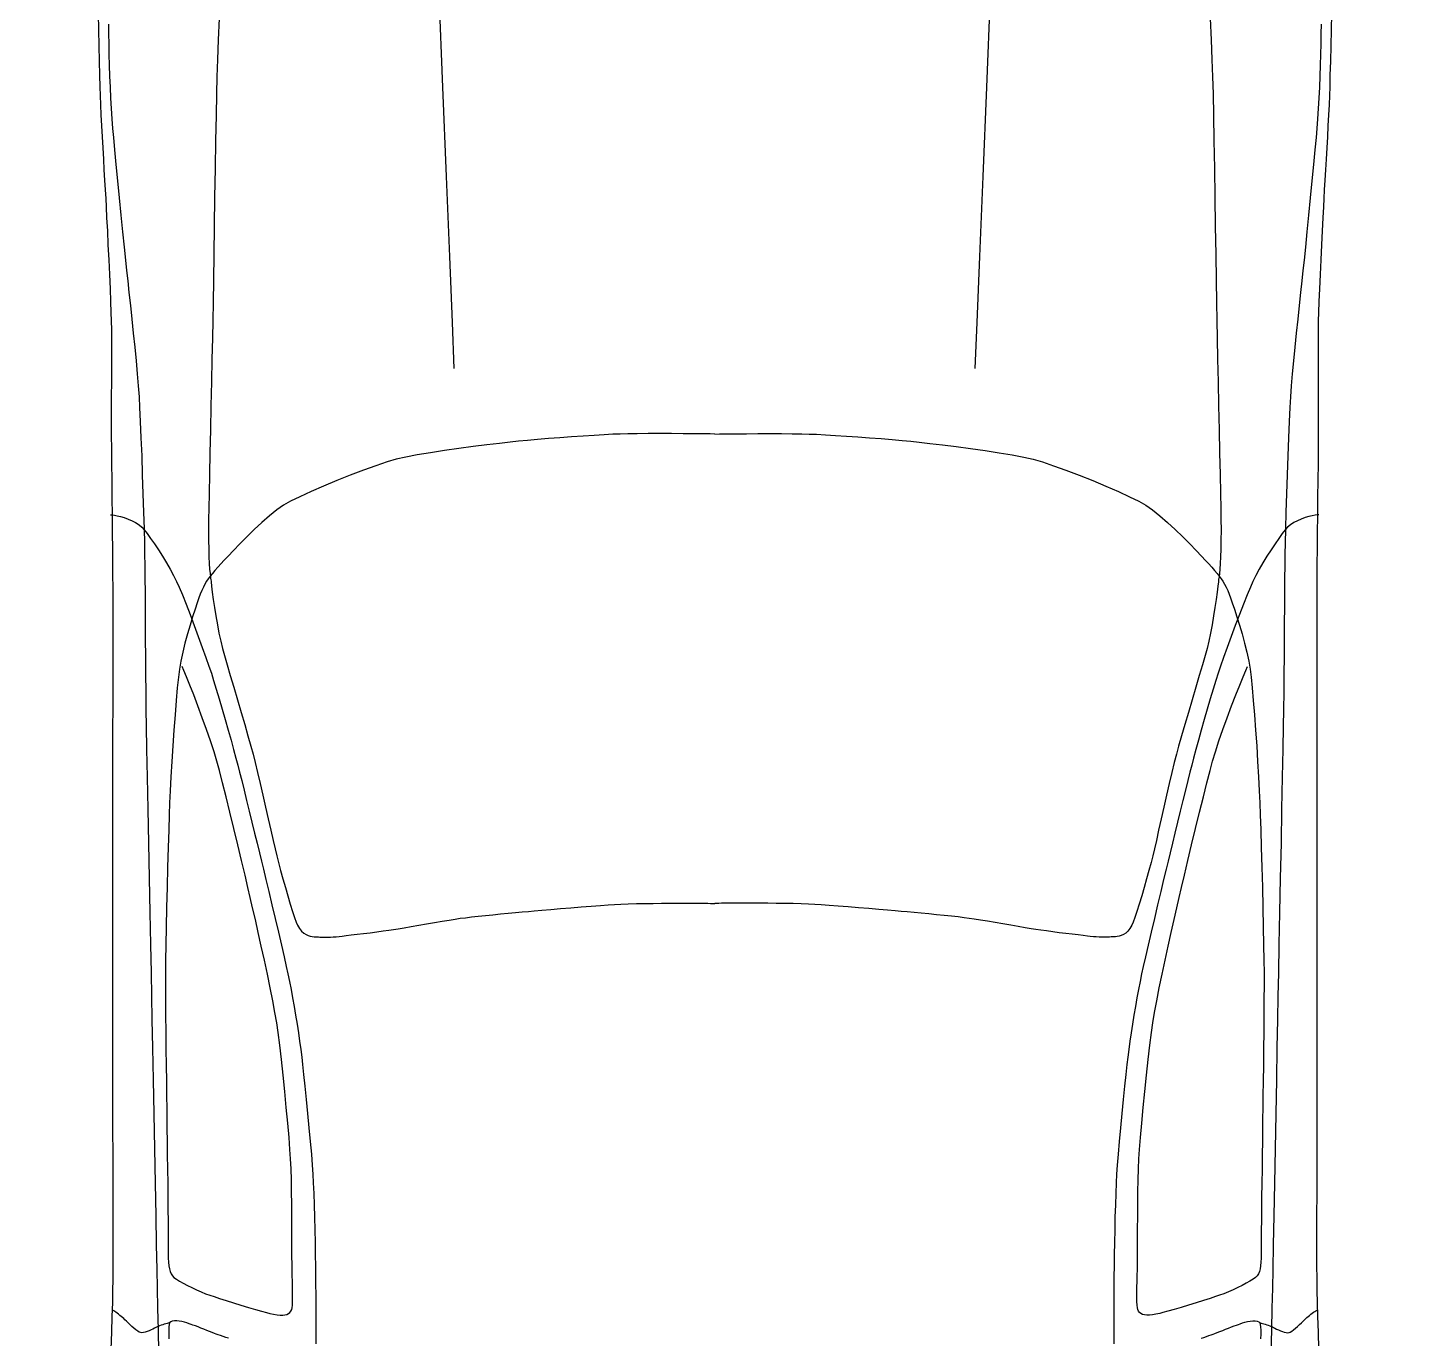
# Model space of a CAD drawing. Header units: millimetres. Extents: x 589 to 1175, y -455 to -172.
# Drawn here: x 673.048 to 675.04, y -264.704 to -262.835 of the extents above; entities that cross this region are included whole.
import ezdxf

# ---------------------------------------------------------------- set-up
doc = ezdxf.new("R2010")
doc.units = ezdxf.units.MM
doc.layers.add('stafaz', color=252, linetype='Continuous')

# ---------------------------------------------------------------- blocks, each defined once
blk = doc.blocks.new('SYM_ZUBEHOER_PKW_AUTO03')
at = {"linetype": 'Continuous'}
for points in [[(-18.94, 334.38, 2), (-18.9, 332.08, 2), (-18.85, 329.79, 2), (-18.8, 327.61, 2), (-18.75, 325.63, 2), (-18.7, 323.96, 2), (-18.65, 322.71, 2), (-18.65, 322.71, 2), (-18.6, 321.38, 2), (-18.53, 319.94, 2), (-18.45, 318.41, 2), (-18.37, 316.84, 2), (-18.28, 315.24, 2), (-18.19, 313.65, 2), (-18.1, 312.11, 2), (-18.01, 310.63, 2), (-17.93, 309.26, 2), (-17.86, 308.02, 2), (-17.86, 308.02, 2), (-17.8, 306.83, 2), (-17.72, 305.27, 2), (-17.62, 303.43, 2), (-17.53, 301.41, 2), (-17.43, 299.29, 2), (-17.33, 297.18, 2), (-17.24, 295.16, 2), (-17.16, 293.32, 2), (-17.1, 291.76, 2), (-17.07, 290.56, 2), (-17.07, 290.56, 2), (-17.04, 289.31, 2), (-17.03, 287.93, 2), (-17.03, 286.44, 2), (-17.03, 284.87, 2), (-17.04, 283.26, 2), (-17.05, 281.63, 2), (-17.06, 280, 2), (-17.06, 278.42, 2), (-17.07, 276.9, 2), (-17.07, 275.48, 2), (-17.07, 275.48, 2), (-17.06, 274.15, 2), (-17.05, 272.37, 2), (-17.03, 270.24, 2), (-17, 267.86, 2), (-16.98, 265.35, 2), (-16.95, 262.8, 2), (-16.92, 260.31, 2), (-16.9, 257.98, 2), (-16.88, 255.93, 2), (-16.87, 254.25, 2), (-16.87, 254.25, 2), (-16.86, 252.53, 2), (-16.85, 250.4, 2), (-16.85, 247.99, 2), (-16.85, 245.42, 2), (-16.85, 242.8, 2), (-16.85, 240.27, 2), (-16.86, 237.94, 2), (-16.86, 235.94, 2), (-16.86, 234.39, 2), (-16.87, 233.41, 2)], [(157.05, 334.38, 2), (157.01, 332.08, 2), (156.96, 329.79, 2), (156.91, 327.61, 2), (156.85, 325.63, 2), (156.81, 323.96, 2), (156.76, 322.71, 2), (156.76, 322.71, 2), (156.71, 321.38, 2), (156.64, 319.94, 2), (156.56, 318.41, 2), (156.48, 316.84, 2), (156.39, 315.24, 2), (156.3, 313.65, 2), (156.21, 312.11, 2), (156.12, 310.63, 2), (156.04, 309.26, 2), (155.97, 308.02, 2), (155.97, 308.02, 2), (155.91, 306.83, 2), (155.83, 305.27, 2), (155.73, 303.43, 2), (155.64, 301.41, 2), (155.53, 299.29, 2), (155.44, 297.18, 2), (155.35, 295.16, 2), (155.27, 293.32, 2), (155.21, 291.76, 2), (155.18, 290.56, 2), (155.18, 290.56, 2), (155.15, 289.31, 2), (155.14, 287.93, 2), (155.14, 286.44, 2), (155.14, 284.87, 2), (155.15, 283.26, 2), (155.16, 281.63, 2), (155.17, 280, 2), (155.17, 278.42, 2), (155.18, 276.9, 2), (155.18, 275.48, 2), (155.18, 275.48, 2), (155.17, 274.15, 2), (155.16, 272.37, 2), (155.14, 270.24, 2), (155.11, 267.86, 2), (155.09, 265.35, 2), (155.06, 262.8, 2), (155.03, 260.31, 2), (155.01, 257.98, 2), (154.99, 255.93, 2), (154.98, 254.25, 2), (154.98, 254.25, 2), (154.97, 252.53, 2), (154.96, 250.4, 2), (154.96, 247.99, 2), (154.96, 245.42, 2), (154.96, 242.8, 2), (154.96, 240.27, 2), (154.96, 237.94, 2), (154.97, 235.94, 2), (154.97, 234.39, 2), (154.98, 233.41, 2)], [(31.87, 283.79, 2), (31.61, 290.34, 2), (31.23, 299.73, 2), (30.76, 311.19, 2), (30.25, 323.93, 2), (29.71, 337.17, 2)], [(-1.66, 333.71, 2), (-1.79, 330.67, 2), (-1.9, 327.86, 2), (-1.99, 325.37, 2), (-1.99, 325.37, 2), (-2.05, 322.96, 2), (-2.11, 319.88, 2), (-2.18, 316.28, 2), (-2.24, 312.33, 2), (-2.31, 308.21, 2), (-2.37, 304.06, 2), (-2.43, 300.06, 2), (-2.49, 296.38, 2), (-2.54, 293.19, 2), (-2.58, 290.64, 2), (-2.58, 290.64, 2), (-2.63, 288.09, 2), (-2.69, 285.12, 2), (-2.76, 281.87, 2), (-2.84, 278.46, 2), (-2.91, 275.04, 2), (-2.98, 271.73, 2), (-3.05, 268.67, 2), (-3.11, 265.98, 2), (-3.15, 263.8, 2), (-3.18, 262.26, 2), (-3.18, 262.26, 2), (-3.19, 260.7, 2), (-3.18, 259.29, 2), (-3.15, 258.02, 2), (-3.12, 256.9, 2), (-3.07, 255.94, 2), (-3.02, 255.15, 2), (-2.97, 254.53, 2), (-2.92, 254.08, 2), (-2.88, 253.82, 2), (-2.84, 253.74, 2)], [(106.24, 283.79, 2), (106.5, 290.34, 2), (106.88, 299.73, 2), (107.35, 311.19, 2), (107.86, 323.93, 2), (108.4, 337.17, 2)], [(139.77, 333.71, 2), (139.9, 330.67, 2), (140.01, 327.86, 2), (140.1, 325.37, 2), (140.1, 325.37, 2), (140.16, 322.96, 2), (140.22, 319.88, 2), (140.29, 316.28, 2), (140.35, 312.33, 2), (140.42, 308.21, 2), (140.48, 304.06, 2), (140.54, 300.06, 2), (140.6, 296.38, 2), (140.65, 293.19, 2), (140.69, 290.64, 2), (140.69, 290.64, 2), (140.74, 288.09, 2), (140.8, 285.12, 2), (140.87, 281.87, 2), (140.95, 278.46, 2), (141.02, 275.04, 2), (141.09, 271.73, 2), (141.16, 268.67, 2), (141.22, 265.98, 2), (141.26, 263.8, 2), (141.29, 262.26, 2), (141.29, 262.26, 2), (141.3, 260.7, 2), (141.29, 259.29, 2), (141.26, 258.02, 2), (141.23, 256.9, 2), (141.18, 255.94, 2), (141.13, 255.15, 2), (141.08, 254.53, 2), (141.03, 254.08, 2), (140.99, 253.82, 2), (140.95, 253.74, 2)], [(-17.46, 332.91, 2), (-17.46, 331.54, 2), (-17.43, 330.09, 2), (-17.4, 328.58, 2), (-17.35, 327.04, 2), (-17.3, 325.47, 2), (-17.23, 323.9, 2), (-17.15, 322.36, 2), (-17.07, 320.85, 2), (-16.97, 319.4, 2), (-16.87, 318.02, 2), (-16.87, 318.02, 2), (-16.76, 316.73, 2), (-16.6, 314.99, 2), (-16.4, 312.9, 2), (-16.17, 310.57, 2), (-15.93, 308.11, 2), (-15.69, 305.64, 2), (-15.45, 303.26, 2), (-15.23, 301.09, 2), (-15.04, 299.23, 2), (-14.88, 297.78, 2), (-14.88, 297.78, 2), (-14.72, 296.29, 2), (-14.54, 294.6, 2), (-14.34, 292.76, 2), (-14.13, 290.83, 2), (-13.93, 288.84, 2), (-13.72, 286.84, 2), (-13.53, 284.89, 2), (-13.36, 283.02, 2), (-13.21, 281.28, 2), (-13.1, 279.73, 2), (-13.1, 279.73, 2), (-13.01, 278.21, 2), (-12.92, 276.22, 2), (-12.82, 273.88, 2), (-12.72, 271.3, 2), (-12.63, 268.59, 2), (-12.54, 265.89, 2), (-12.46, 263.29, 2), (-12.39, 260.91, 2), (-12.34, 258.88, 2), (-12.3, 257.3, 2), (-12.3, 257.3, 2), (-12.28, 255.66, 2), (-12.26, 253.83, 2), (-12.24, 251.85, 2), (-12.23, 249.72, 2), (-12.22, 247.47, 2), (-12.2, 245.12, 2), (-12.19, 242.68, 2), (-12.17, 240.19, 2), (-12.14, 237.64, 2), (-12.11, 235.08, 2), (-12.11, 235.08, 2), (-12.07, 232.76, 2), (-12.01, 229.49, 2), (-11.93, 225.47, 2), (-11.84, 220.92, 2), (-11.75, 216.05, 2), (-11.65, 211.07, 2), (-11.55, 206.19, 2), (-11.46, 201.62, 2), (-11.38, 197.57, 2), (-11.31, 194.25, 2), (-11.31, 194.25, 2), (-11.25, 190.91, 2), (-11.17, 186.87, 2), (-11.09, 182.32, 2), (-10.99, 177.45, 2), (-10.9, 172.47, 2), (-10.81, 167.55, 2), (-10.72, 162.91, 2), (-10.64, 158.74, 2), (-10.57, 155.23, 2), (-10.52, 152.57, 2), (-10.52, 152.57, 2), (-10.46, 149.74, 2), (-10.39, 146.63, 2), (-10.31, 143.33, 2)], [(155.57, 332.91, 2), (155.56, 331.54, 2), (155.54, 330.09, 2), (155.51, 328.58, 2), (155.46, 327.04, 2), (155.41, 325.47, 2), (155.34, 323.9, 2), (155.26, 322.36, 2), (155.18, 320.85, 2), (155.08, 319.4, 2), (154.98, 318.02, 2), (154.98, 318.02, 2), (154.87, 316.73, 2), (154.71, 314.99, 2), (154.51, 312.9, 2), (154.28, 310.57, 2), (154.04, 308.11, 2), (153.8, 305.64, 2), (153.56, 303.26, 2), (153.34, 301.09, 2), (153.15, 299.22, 2), (152.99, 297.78, 2), (152.99, 297.78, 2), (152.83, 296.29, 2), (152.65, 294.6, 2), (152.45, 292.76, 2), (152.24, 290.83, 2), (152.03, 288.84, 2), (151.83, 286.84, 2), (151.64, 284.89, 2), (151.47, 283.02, 2), (151.32, 281.28, 2), (151.21, 279.73, 2), (151.21, 279.73, 2), (151.12, 278.21, 2), (151.03, 276.22, 2), (150.93, 273.88, 2), (150.83, 271.3, 2), (150.74, 268.59, 2), (150.65, 265.89, 2), (150.57, 263.29, 2), (150.5, 260.91, 2), (150.45, 258.88, 2), (150.41, 257.3, 2), (150.41, 257.3, 2), (150.39, 255.66, 2), (150.37, 253.83, 2), (150.35, 251.85, 2), (150.34, 249.72, 2), (150.33, 247.47, 2), (150.31, 245.12, 2), (150.3, 242.68, 2), (150.27, 240.19, 2), (150.25, 237.64, 2), (150.22, 235.08, 2), (150.22, 235.08, 2), (150.18, 232.76, 2), (150.12, 229.49, 2), (150.04, 225.47, 2), (149.95, 220.92, 2), (149.86, 216.05, 2), (149.76, 211.07, 2), (149.66, 206.19, 2), (149.57, 201.62, 2), (149.49, 197.57, 2), (149.42, 194.25, 2), (149.42, 194.25, 2), (149.36, 190.91, 2), (149.28, 186.87, 2), (149.2, 182.32, 2), (149.1, 177.45, 2), (149.01, 172.47, 2), (148.92, 167.55, 2), (148.83, 162.91, 2), (148.75, 158.74, 2), (148.68, 155.23, 2), (148.63, 152.57, 2), (148.63, 152.57, 2), (148.57, 149.74, 2), (148.5, 146.63, 2), (148.42, 143.33, 2)], [(69.05, 274.43, 2), (68.39, 274.44, 2), (67.37, 274.45, 2), (66.06, 274.46, 2), (64.54, 274.47, 2), (62.9, 274.48, 2), (61.21, 274.48, 2), (59.55, 274.48, 2), (58, 274.47, 2), (56.65, 274.46, 2), (55.56, 274.43, 2), (55.56, 274.43, 2), (54.53, 274.39, 2), (53.27, 274.32, 2), (51.83, 274.24, 2), (50.26, 274.14, 2), (48.62, 274.02, 2), (46.96, 273.9, 2), (45.32, 273.77, 2), (43.76, 273.64, 2), (42.33, 273.52, 2), (41.07, 273.4, 2), (41.07, 273.4, 2), (39.87, 273.27, 2), (38.33, 273.1, 2), (36.55, 272.89, 2), (34.59, 272.64, 2), (32.54, 272.37, 2), (30.48, 272.07, 2), (28.47, 271.76, 2), (26.61, 271.45, 2), (24.96, 271.13, 2), (23.61, 270.82, 2), (23.61, 270.82, 2), (22.3, 270.44, 2), (20.71, 269.91, 2), (18.94, 269.28, 2), (17.05, 268.56, 2), (15.12, 267.79, 2), (13.23, 267, 2), (11.45, 266.22, 2), (9.85, 265.49, 2), (8.53, 264.83, 2), (7.54, 264.27, 2), (7.54, 264.27, 2), (6.57, 263.6, 2), (5.52, 262.77, 2), (4.43, 261.82, 2), (3.34, 260.81, 2), (2.27, 259.77, 2), (1.27, 258.77, 2), (0.37, 257.83, 2), (-0.4, 257.02, 2), (-0.99, 256.37, 2), (-1.39, 255.94, 2), (-1.39, 255.94, 2), (-1.86, 255.42, 2), (-2.27, 254.96, 2), (-2.62, 254.54, 2), (-2.94, 254.16, 2), (-3.21, 253.79, 2), (-3.46, 253.42, 2), (-3.7, 253.03, 2), (-3.92, 252.6, 2), (-4.14, 252.12, 2), (-4.37, 251.57, 2), (-4.37, 251.57, 2), (-4.55, 251.08, 2), (-4.8, 250.36, 2), (-5.11, 249.44, 2), (-5.46, 248.37, 2), (-5.82, 247.17, 2), (-6.19, 245.9, 2), (-6.54, 244.6, 2), (-6.86, 243.29, 2), (-7.14, 242.03, 2), (-7.34, 240.86, 2), (-7.34, 240.86, 2), (-7.49, 239.74, 2), (-7.64, 238.23, 2), (-7.8, 236.42, 2), (-7.96, 234.38, 2), (-8.12, 232.19, 2), (-8.28, 229.94, 2), (-8.42, 227.69, 2), (-8.55, 225.53, 2), (-8.65, 223.54, 2), (-8.73, 221.81, 2), (-8.73, 221.81, 2), (-8.8, 220.11, 2), (-8.87, 217.94, 2), (-8.94, 215.42, 2), (-9.02, 212.65, 2), (-9.09, 209.77, 2), (-9.16, 206.88, 2), (-9.22, 204.1, 2), (-9.27, 201.55, 2), (-9.31, 199.34, 2), (-9.33, 197.6, 2), (-9.33, 197.6, 2), (-9.33, 195.81, 2), (-9.32, 193.75, 2), (-9.31, 191.5, 2), (-9.29, 189.14, 2), (-9.26, 186.73, 2), (-9.23, 184.36, 2), (-9.2, 182.1, 2), (-9.17, 180.03, 2), (-9.15, 178.23, 2), (-9.13, 176.76, 2), (-9.13, 176.76, 2), (-9.11, 175.29, 2), (-9.09, 173.54, 2), (-9.07, 171.61, 2), (-9.04, 169.58, 2), (-9.01, 167.53, 2), (-8.99, 165.55, 2), (-8.97, 163.73, 2), (-8.95, 162.16, 2), (-8.94, 160.92, 2), (-8.93, 160.09, 2), (-8.93, 160.09, 2), (-8.93, 159.14, 2), (-8.93, 158.29, 2), (-8.93, 157.54, 2), (-8.92, 156.87, 2), (-8.89, 156.29, 2), (-8.84, 155.78, 2), (-8.77, 155.33, 2), (-8.67, 154.95, 2), (-8.52, 154.62, 2), (-8.34, 154.34, 2), (-8.34, 154.34, 2), (-8.11, 154.12, 2), (-7.77, 153.86, 2), (-7.32, 153.58, 2), (-6.79, 153.27, 2), (-6.2, 152.96, 2), (-5.57, 152.65, 2), (-4.91, 152.34, 2), (-4.25, 152.05, 2), (-3.6, 151.79, 2), (-2.98, 151.56, 2), (-2.98, 151.56, 2), (-2.4, 151.37, 2), (-1.62, 151.11, 2), (-0.68, 150.82, 2), (0.36, 150.5, 2), (1.44, 150.17, 2), (2.51, 149.84, 2), (3.51, 149.55, 2), (4.39, 149.29, 2), (5.09, 149.1, 2), (5.55, 148.98, 2), (5.55, 148.98, 2), (6.1, 148.86, 2), (6.59, 148.78, 2), (7.02, 148.74, 2), (7.4, 148.73, 2), (7.72, 148.76, 2), (8, 148.83, 2), (8.23, 148.95, 2), (8.42, 149.1, 2), (8.57, 149.29, 2), (8.69, 149.53, 2), (8.69, 149.53, 2), (8.74, 149.78, 2), (8.78, 150.16, 2), (8.8, 150.66, 2), (8.81, 151.26, 2), (8.81, 151.95, 2), (8.8, 152.72, 2), (8.78, 153.53, 2), (8.76, 154.38, 2), (8.75, 155.25, 2), (8.73, 156.12, 2), (8.73, 156.12, 2), (8.72, 156.93, 2), (8.72, 158.06, 2), (8.72, 159.45, 2), (8.71, 161.04, 2), (8.7, 162.76, 2), (8.69, 164.55, 2), (8.67, 166.33, 2), (8.64, 168.04, 2), (8.59, 169.62, 2), (8.53, 171.01, 2), (8.53, 171.01, 2), (8.44, 172.36, 2), (8.31, 174.09, 2), (8.13, 176.11, 2), (7.92, 178.33, 2), (7.7, 180.64, 2), (7.46, 182.96, 2), (7.21, 185.2, 2), (6.97, 187.25, 2), (6.75, 189.04, 2), (6.55, 190.45, 2), (6.55, 190.45, 2), (6.3, 191.9, 2), (5.99, 193.57, 2), (5.63, 195.41, 2), (5.22, 197.35, 2), (4.79, 199.36, 2), (4.35, 201.36, 2), (3.92, 203.32, 2), (3.5, 205.16, 2), (3.11, 206.85, 2), (2.78, 208.31, 2), (2.78, 208.31, 2), (2.45, 209.73, 2), (2.03, 211.51, 2), (1.54, 213.57, 2), (1, 215.81, 2), (0.44, 218.14, 2), (-0.12, 220.46, 2), (-0.67, 222.67, 2), (-1.18, 224.69, 2), (-1.62, 226.42, 2), (-1.99, 227.76, 2), (-1.99, 227.76, 2), (-2.39, 229.11, 2), (-2.9, 230.64, 2), (-3.47, 232.28, 2), (-4.08, 233.96, 2), (-4.7, 235.63, 2), (-5.3, 237.2, 2), (-5.86, 238.62, 2), (-6.33, 239.81, 2), (-6.71, 240.71, 2), (-6.95, 241.25, 2)], [(69.05, 274.43, 2), (69.71, 274.44, 2), (70.74, 274.45, 2), (72.05, 274.46, 2), (73.57, 274.47, 2), (75.21, 274.48, 2), (76.9, 274.48, 2), (78.56, 274.48, 2), (80.11, 274.47, 2), (81.46, 274.46, 2), (82.55, 274.43, 2), (82.55, 274.43, 2), (83.58, 274.39, 2), (84.84, 274.32, 2), (86.28, 274.24, 2), (87.85, 274.13, 2), (89.49, 274.02, 2), (91.15, 273.9, 2), (92.79, 273.77, 2), (94.35, 273.64, 2), (95.78, 273.52, 2), (97.03, 273.4, 2), (97.03, 273.4, 2), (98.24, 273.27, 2), (99.77, 273.1, 2), (101.56, 272.89, 2), (103.52, 272.64, 2), (105.57, 272.37, 2), (107.63, 272.07, 2), (109.64, 271.76, 2), (111.5, 271.45, 2), (113.15, 271.13, 2), (114.5, 270.82, 2), (114.5, 270.82, 2), (115.81, 270.44, 2), (117.4, 269.91, 2), (119.17, 269.28, 2), (121.06, 268.56, 2), (122.99, 267.79, 2), (124.88, 267, 2), (126.66, 266.22, 2), (128.25, 265.49, 2), (129.58, 264.83, 2), (130.57, 264.27, 2), (130.57, 264.27, 2), (131.54, 263.6, 2), (132.59, 262.77, 2), (133.68, 261.82, 2), (134.77, 260.81, 2), (135.83, 259.77, 2), (136.84, 258.77, 2), (137.74, 257.83, 2), (138.51, 257.02, 2), (139.1, 256.37, 2), (139.5, 255.94, 2), (139.5, 255.94, 2), (139.97, 255.42, 2), (140.38, 254.96, 2), (140.73, 254.54, 2), (141.05, 254.16, 2), (141.32, 253.79, 2), (141.57, 253.42, 2), (141.81, 253.03, 2), (142.03, 252.6, 2), (142.25, 252.12, 2), (142.48, 251.57, 2), (142.48, 251.57, 2), (142.66, 251.08, 2), (142.91, 250.36, 2), (143.22, 249.44, 2), (143.57, 248.37, 2), (143.93, 247.17, 2), (144.3, 245.9, 2), (144.65, 244.6, 2), (144.97, 243.29, 2), (145.25, 242.03, 2), (145.45, 240.86, 2), (145.45, 240.86, 2), (145.59, 239.74, 2), (145.75, 238.23, 2), (145.91, 236.42, 2), (146.07, 234.38, 2), (146.23, 232.19, 2), (146.39, 229.94, 2), (146.53, 227.69, 2), (146.66, 225.53, 2), (146.76, 223.54, 2), (146.84, 221.81, 2), (146.84, 221.81, 2), (146.91, 220.11, 2), (146.98, 217.94, 2), (147.05, 215.42, 2), (147.13, 212.65, 2), (147.2, 209.77, 2), (147.27, 206.88, 2), (147.33, 204.1, 2), (147.38, 201.55, 2), (147.42, 199.34, 2), (147.44, 197.6, 2), (147.44, 197.6, 2), (147.44, 195.81, 2), (147.43, 193.75, 2), (147.42, 191.5, 2), (147.4, 189.14, 2), (147.37, 186.73, 2), (147.34, 184.36, 2), (147.31, 182.1, 2), (147.28, 180.03, 2), (147.26, 178.23, 2), (147.24, 176.76, 2), (147.24, 176.76, 2), (147.22, 175.29, 2), (147.2, 173.54, 2), (147.18, 171.61, 2), (147.15, 169.58, 2), (147.12, 167.53, 2), (147.1, 165.55, 2), (147.08, 163.73, 2), (147.06, 162.16, 2), (147.05, 160.92, 2), (147.04, 160.09, 2), (147.04, 160.09, 2), (147.04, 159.14, 2), (147.04, 158.29, 2), (147.04, 157.54, 2), (147.03, 156.87, 2), (147, 156.29, 2), (146.95, 155.78, 2), (146.88, 155.33, 2), (146.78, 154.95, 2), (146.63, 154.62, 2), (146.45, 154.34, 2), (146.45, 154.34, 2), (146.22, 154.12, 2), (145.88, 153.86, 2), (145.43, 153.58, 2), (144.9, 153.27, 2), (144.31, 152.96, 2), (143.68, 152.65, 2), (143.02, 152.34, 2), (142.36, 152.05, 2), (141.71, 151.79, 2), (141.09, 151.56, 2), (141.09, 151.56, 2), (140.51, 151.37, 2), (139.73, 151.11, 2), (138.79, 150.82, 2), (137.75, 150.5, 2), (136.67, 150.17, 2), (135.6, 149.84, 2), (134.6, 149.55, 2), (133.72, 149.29, 2), (133.02, 149.1, 2), (132.55, 148.98, 2), (132.55, 148.98, 2), (132.01, 148.86, 2), (131.52, 148.78, 2), (131.09, 148.74, 2), (130.71, 148.73, 2), (130.39, 148.76, 2), (130.11, 148.83, 2), (129.88, 148.95, 2), (129.69, 149.1, 2), (129.54, 149.29, 2), (129.42, 149.53, 2), (129.42, 149.53, 2), (129.37, 149.78, 2), (129.33, 150.16, 2), (129.31, 150.66, 2), (129.3, 151.26, 2), (129.3, 151.95, 2), (129.31, 152.72, 2), (129.33, 153.53, 2), (129.35, 154.38, 2), (129.36, 155.25, 2), (129.38, 156.12, 2), (129.38, 156.12, 2), (129.39, 156.93, 2), (129.39, 158.06, 2), (129.39, 159.45, 2), (129.4, 161.04, 2), (129.41, 162.76, 2), (129.42, 164.55, 2), (129.44, 166.33, 2), (129.47, 168.04, 2), (129.52, 169.62, 2), (129.58, 171.01, 2), (129.58, 171.01, 2), (129.67, 172.36, 2), (129.8, 174.09, 2), (129.98, 176.11, 2), (130.19, 178.33, 2), (130.41, 180.64, 2), (130.65, 182.96, 2), (130.9, 185.2, 2), (131.14, 187.25, 2), (131.36, 189.04, 2), (131.56, 190.45, 2), (131.56, 190.45, 2), (131.81, 191.9, 2), (132.12, 193.57, 2), (132.48, 195.41, 2), (132.89, 197.35, 2), (133.32, 199.36, 2), (133.76, 201.36, 2), (134.19, 203.32, 2), (134.61, 205.16, 2), (135, 206.85, 2), (135.33, 208.31, 2), (135.33, 208.31, 2), (135.66, 209.73, 2), (136.08, 211.51, 2), (136.57, 213.57, 2), (137.11, 215.81, 2), (137.67, 218.14, 2), (138.23, 220.46, 2), (138.78, 222.67, 2), (139.28, 224.69, 2), (139.73, 226.42, 2), (140.1, 227.76, 2), (140.1, 227.76, 2), (140.5, 229.11, 2), (141.01, 230.64, 2), (141.58, 232.28, 2), (142.19, 233.96, 2), (142.81, 235.63, 2), (143.41, 237.2, 2), (143.97, 238.62, 2), (144.44, 239.81, 2), (144.82, 240.71, 2), (145.06, 241.25, 2)], [(-17.15, 262.92, 2), (-16.94, 262.91, 2), (-16.62, 262.87, 2), (-16.21, 262.78, 2), (-15.72, 262.66, 2), (-15.2, 262.5, 2), (-14.65, 262.3, 2), (-14.1, 262.06, 2), (-13.58, 261.79, 2), (-13.1, 261.48, 2), (-12.7, 261.14, 2), (-12.7, 261.14, 2), (-12.37, 260.76, 2), (-11.94, 260.22, 2), (-11.45, 259.54, 2), (-10.9, 258.76, 2), (-10.33, 257.91, 2), (-9.75, 257, 2), (-9.18, 256.06, 2), (-8.64, 255.13, 2), (-8.16, 254.24, 2), (-7.74, 253.4, 2), (-7.74, 253.4, 2), (-7.38, 252.57, 2), (-6.92, 251.47, 2), (-6.39, 250.14, 2), (-5.82, 248.67, 2), (-5.23, 247.1, 2), (-4.64, 245.52, 2), (-4.07, 243.98, 2), (-3.56, 242.56, 2), (-3.12, 241.31, 2), (-2.78, 240.3, 2), (-2.78, 240.3, 2), (-2.45, 239.26, 2), (-2.07, 238.03, 2), (-1.66, 236.66, 2), (-1.24, 235.2, 2), (-0.8, 233.69, 2), (-0.38, 232.19, 2), (0.03, 230.74, 2), (0.4, 229.4, 2), (0.73, 228.2, 2), (0.99, 227.2, 2), (0.99, 227.2, 2), (1.25, 226.2, 2), (1.55, 225, 2), (1.89, 223.64, 2), (2.26, 222.16, 2), (2.64, 220.62, 2), (3.02, 219.05, 2), (3.39, 217.51, 2), (3.75, 216.05, 2), (4.08, 214.7, 2), (4.36, 213.51, 2), (4.36, 213.51, 2), (4.64, 212.36, 2), (4.99, 210.88, 2), (5.41, 209.15, 2), (5.86, 207.26, 2), (6.32, 205.3, 2), (6.78, 203.35, 2), (7.21, 201.5, 2), (7.6, 199.84, 2), (7.91, 198.46, 2), (8.13, 197.44, 2), (8.13, 197.44, 2), (8.36, 196.34, 2), (8.59, 195.18, 2), (8.81, 193.98, 2), (9.03, 192.75, 2), (9.24, 191.5, 2), (9.45, 190.25, 2), (9.64, 189.02, 2), (9.81, 187.81, 2), (9.98, 186.64, 2), (10.12, 185.53, 2), (10.12, 185.53, 2), (10.24, 184.49, 2), (10.39, 183.08, 2), (10.57, 181.38, 2), (10.76, 179.49, 2), (10.96, 177.49, 2), (11.15, 175.46, 2), (11.33, 173.5, 2), (11.49, 171.69, 2), (11.62, 170.12, 2), (11.71, 168.86, 2), (11.71, 168.86, 2), (11.77, 167.59, 2), (11.83, 166.1, 2), (11.89, 164.45, 2), (11.94, 162.69, 2), (11.98, 160.88, 2), (12.02, 159.08, 2), (12.05, 157.34, 2), (12.07, 155.7, 2), (12.09, 154.23, 2), (12.1, 152.99, 2), (12.1, 152.99, 2), (12.11, 151.76, 2), (12.11, 150.24, 2), (12.11, 148.5, 2), (12.11, 146.61, 2), (12.11, 144.65, 2)], [(155.26, 262.92, 2), (155.05, 262.91, 2), (154.73, 262.87, 2), (154.32, 262.78, 2), (153.83, 262.66, 2), (153.31, 262.5, 2), (152.76, 262.3, 2), (152.21, 262.06, 2), (151.69, 261.79, 2), (151.21, 261.48, 2), (150.81, 261.14, 2), (150.81, 261.14, 2), (150.47, 260.76, 2), (150.05, 260.22, 2), (149.56, 259.54, 2), (149.01, 258.76, 2), (148.44, 257.91, 2), (147.86, 257, 2), (147.29, 256.06, 2), (146.75, 255.13, 2), (146.27, 254.24, 2), (145.85, 253.4, 2), (145.85, 253.4, 2), (145.49, 252.57, 2), (145.03, 251.47, 2), (144.5, 250.14, 2), (143.93, 248.67, 2), (143.34, 247.1, 2), (142.75, 245.52, 2), (142.18, 243.98, 2), (141.67, 242.56, 2), (141.23, 241.31, 2), (140.89, 240.3, 2), (140.89, 240.3, 2), (140.56, 239.26, 2), (140.18, 238.03, 2), (139.77, 236.66, 2), (139.34, 235.2, 2), (138.91, 233.69, 2), (138.49, 232.19, 2), (138.08, 230.74, 2), (137.71, 229.4, 2), (137.38, 228.2, 2), (137.12, 227.2, 2), (137.12, 227.2, 2), (136.86, 226.2, 2), (136.56, 225, 2), (136.22, 223.64, 2), (135.85, 222.16, 2), (135.47, 220.62, 2), (135.09, 219.05, 2), (134.71, 217.51, 2), (134.36, 216.05, 2), (134.03, 214.7, 2), (133.75, 213.51, 2), (133.75, 213.51, 2), (133.47, 212.36, 2), (133.11, 210.88, 2), (132.7, 209.15, 2), (132.25, 207.26, 2), (131.79, 205.3, 2), (131.33, 203.35, 2), (130.9, 201.5, 2), (130.51, 199.84, 2), (130.2, 198.46, 2), (129.97, 197.44, 2), (129.97, 197.44, 2), (129.75, 196.34, 2), (129.52, 195.18, 2), (129.3, 193.98, 2), (129.08, 192.75, 2), (128.87, 191.5, 2), (128.66, 190.25, 2), (128.47, 189.02, 2), (128.3, 187.81, 2), (128.13, 186.64, 2), (127.99, 185.53, 2), (127.99, 185.53, 2), (127.87, 184.49, 2), (127.71, 183.08, 2), (127.54, 181.38, 2), (127.35, 179.49, 2), (127.15, 177.49, 2), (126.95, 175.46, 2), (126.77, 173.5, 2), (126.62, 171.69, 2), (126.49, 170.12, 2), (126.4, 168.86, 2), (126.4, 168.86, 2), (126.34, 167.59, 2), (126.28, 166.1, 2), (126.22, 164.45, 2), (126.17, 162.69, 2), (126.13, 160.88, 2), (126.09, 159.08, 2), (126.06, 157.34, 2), (126.04, 155.7, 2), (126.02, 154.23, 2), (126.01, 152.99, 2), (126.01, 152.99, 2), (126, 151.76, 2), (126, 150.24, 2), (126, 148.5, 2), (126, 146.61, 2), (126, 144.65, 2)], [(-2.84, 253.74, 2), (-2.82, 253.36, 2), (-2.75, 252.71, 2), (-2.65, 251.85, 2), (-2.5, 250.83, 2), (-2.33, 249.68, 2), (-2.14, 248.47, 2), (-1.92, 247.23, 2), (-1.69, 246.01, 2), (-1.44, 244.86, 2), (-1.19, 243.83, 2), (-1.19, 243.83, 2), (-0.91, 242.83, 2), (-0.54, 241.52, 2), (-0.09, 239.99, 2), (0.41, 238.3, 2), (0.93, 236.51, 2), (1.46, 234.72, 2), (1.98, 232.97, 2), (2.45, 231.35, 2), (2.85, 229.92, 2), (3.17, 228.75, 2), (3.17, 228.75, 2), (3.48, 227.56, 2), (3.82, 226.15, 2), (4.19, 224.58, 2), (4.57, 222.9, 2), (4.96, 221.19, 2), (5.34, 219.51, 2), (5.71, 217.91, 2), (6.03, 216.46, 2), (6.32, 215.23, 2), (6.55, 214.26, 2), (6.55, 214.26, 2), (6.8, 213.28, 2), (7.09, 212.17, 2), (7.42, 210.97, 2), (7.78, 209.74, 2), (8.13, 208.53, 2), (8.48, 207.37, 2), (8.81, 206.33, 2), (9.1, 205.45, 2), (9.34, 204.77, 2), (9.52, 204.34, 2), (9.52, 204.34, 2), (9.8, 203.87, 2), (10.1, 203.5, 2), (10.41, 203.22, 2), (10.73, 203.02, 2), (11.04, 202.88, 2), (11.34, 202.79, 2), (11.63, 202.75, 2), (11.89, 202.72, 2), (12.12, 202.71, 2), (12.3, 202.7, 2), (12.3, 202.7, 2), (12.5, 202.68, 2), (12.72, 202.67, 2), (12.97, 202.65, 2), (13.24, 202.64, 2), (13.54, 202.64, 2), (13.86, 202.64, 2), (14.22, 202.65, 2), (14.61, 202.68, 2), (15.03, 202.71, 2), (15.48, 202.76, 2), (15.48, 202.76, 2), (15.87, 202.8, 2), (16.45, 202.87, 2), (17.19, 202.96, 2), (18.03, 203.06, 2), (18.94, 203.17, 2), (19.89, 203.29, 2), (20.83, 203.41, 2), (21.72, 203.53, 2), (22.53, 203.64, 2), (23.22, 203.75, 2), (23.22, 203.75, 2), (23.9, 203.86, 2), (24.75, 204, 2), (25.74, 204.17, 2), (26.81, 204.35, 2), (27.93, 204.55, 2), (29.06, 204.74, 2), (30.14, 204.92, 2), (31.14, 205.09, 2), (32.02, 205.23, 2), (32.74, 205.34, 2), (32.74, 205.34, 2), (33.47, 205.43, 2), (34.33, 205.53, 2), (35.29, 205.64, 2), (36.33, 205.75, 2), (37.4, 205.85, 2), (38.5, 205.96, 2), (39.58, 206.06, 2), (40.62, 206.16, 2), (41.59, 206.25, 2), (42.46, 206.33, 2), (42.46, 206.33, 2), (43.3, 206.4, 2), (44.38, 206.5, 2), (45.65, 206.61, 2), (47.05, 206.73, 2), (48.52, 206.85, 2), (50, 206.97, 2), (51.42, 207.09, 2), (52.73, 207.19, 2), (53.87, 207.27, 2), (54.77, 207.32, 2), (54.77, 207.32, 2), (55.67, 207.36, 2), (56.72, 207.39, 2), (57.87, 207.43, 2), (59.07, 207.45, 2), (60.28, 207.47, 2), (61.46, 207.49, 2), (62.55, 207.5, 2), (63.52, 207.51, 2), (64.31, 207.52, 2), (64.89, 207.52, 2), (64.89, 207.52, 2), (65.48, 207.52, 2), (66.06, 207.51, 2), (66.62, 207.5, 2), (67.16, 207.5, 2), (67.65, 207.49, 2), (68.08, 207.48, 2), (68.45, 207.47, 2), (68.75, 207.46, 2), (68.95, 207.46, 2), (69.05, 207.46, 2)], [(140.95, 253.74, 2), (140.93, 253.36, 2), (140.86, 252.71, 2), (140.75, 251.85, 2), (140.61, 250.83, 2), (140.44, 249.68, 2), (140.25, 248.47, 2), (140.03, 247.23, 2), (139.8, 246.01, 2), (139.55, 244.86, 2), (139.3, 243.83, 2), (139.3, 243.83, 2), (139.02, 242.83, 2), (138.65, 241.52, 2), (138.2, 239.99, 2), (137.7, 238.3, 2), (137.18, 236.51, 2), (136.64, 234.72, 2), (136.13, 232.97, 2), (135.66, 231.35, 2), (135.25, 229.92, 2), (134.94, 228.75, 2), (134.94, 228.75, 2), (134.63, 227.56, 2), (134.29, 226.15, 2), (133.92, 224.58, 2), (133.53, 222.9, 2), (133.15, 221.19, 2), (132.76, 219.51, 2), (132.4, 217.91, 2), (132.08, 216.46, 2), (131.79, 215.23, 2), (131.56, 214.26, 2), (131.56, 214.26, 2), (131.31, 213.28, 2), (131.02, 212.17, 2), (130.69, 210.97, 2), (130.33, 209.74, 2), (129.98, 208.53, 2), (129.63, 207.37, 2), (129.3, 206.33, 2), (129.01, 205.45, 2), (128.76, 204.77, 2), (128.59, 204.34, 2), (128.59, 204.34, 2), (128.31, 203.87, 2), (128.01, 203.5, 2), (127.7, 203.22, 2), (127.38, 203.02, 2), (127.07, 202.88, 2), (126.76, 202.79, 2), (126.48, 202.75, 2), (126.22, 202.72, 2), (125.99, 202.71, 2), (125.81, 202.7, 2), (125.81, 202.7, 2), (125.61, 202.68, 2), (125.39, 202.67, 2), (125.14, 202.65, 2), (124.87, 202.64, 2), (124.57, 202.64, 2), (124.24, 202.64, 2), (123.89, 202.65, 2), (123.5, 202.68, 2), (123.08, 202.71, 2), (122.63, 202.76, 2), (122.63, 202.76, 2), (122.24, 202.8, 2), (121.65, 202.87, 2), (120.92, 202.96, 2), (120.08, 203.06, 2), (119.17, 203.17, 2), (118.22, 203.29, 2), (117.28, 203.41, 2), (116.39, 203.53, 2), (115.58, 203.64, 2), (114.89, 203.75, 2), (114.89, 203.75, 2), (114.21, 203.86, 2), (113.36, 204, 2), (112.37, 204.17, 2), (111.3, 204.35, 2), (110.18, 204.55, 2), (109.05, 204.74, 2), (107.97, 204.92, 2), (106.97, 205.09, 2), (106.08, 205.23, 2), (105.37, 205.33, 2), (105.37, 205.33, 2), (104.64, 205.43, 2), (103.78, 205.53, 2), (102.82, 205.64, 2), (101.78, 205.75, 2), (100.71, 205.85, 2), (99.61, 205.96, 2), (98.53, 206.06, 2), (97.49, 206.16, 2), (96.52, 206.25, 2), (95.65, 206.33, 2), (95.65, 206.33, 2), (94.81, 206.4, 2), (93.73, 206.5, 2), (92.46, 206.61, 2), (91.06, 206.73, 2), (89.59, 206.85, 2), (88.11, 206.97, 2), (86.69, 207.09, 2), (85.38, 207.19, 2), (84.24, 207.27, 2), (83.34, 207.32, 2), (83.34, 207.32, 2), (82.44, 207.36, 2), (81.39, 207.39, 2), (80.24, 207.43, 2), (79.04, 207.45, 2), (77.83, 207.47, 2), (76.65, 207.49, 2), (75.56, 207.5, 2), (74.59, 207.51, 2), (73.8, 207.52, 2), (73.22, 207.52, 2), (73.22, 207.52, 2), (72.63, 207.52, 2), (72.05, 207.51, 2), (71.49, 207.5, 2), (70.95, 207.5, 2), (70.46, 207.49, 2), (70.03, 207.48, 2), (69.66, 207.47, 2), (69.36, 207.46, 2), (69.16, 207.46, 2), (69.05, 207.46, 2)], [(-16.87, 233.41, 2), (-16.87, 232.63, 2), (-16.87, 231.39, 2), (-16.87, 229.77, 2), (-16.87, 227.88, 2), (-16.87, 225.8, 2), (-16.87, 223.64, 2), (-16.87, 221.5, 2), (-16.87, 219.45, 2), (-16.87, 217.62, 2), (-16.87, 216.07, 2), (-16.87, 216.07, 2), (-16.87, 214.57, 2), (-16.87, 212.69, 2), (-16.87, 210.52, 2), (-16.87, 208.16, 2), (-16.87, 205.69, 2), (-16.87, 203.21, 2), (-16.87, 200.81, 2), (-16.87, 198.59, 2), (-16.87, 196.63, 2), (-16.87, 195.04, 2), (-16.87, 195.04, 2), (-16.87, 193.42, 2), (-16.87, 191.5, 2), (-16.87, 189.34, 2), (-16.87, 187.03, 2), (-16.87, 184.64, 2), (-16.87, 182.25, 2), (-16.87, 179.93, 2), (-16.87, 177.77, 2), (-16.87, 175.83, 2), (-16.87, 174.2, 2), (-16.87, 174.2, 2), (-16.86, 172.58, 2), (-16.86, 170.58, 2), (-16.85, 168.3, 2), (-16.84, 165.82, 2), (-16.83, 163.24, 2), (-16.83, 160.67, 2), (-16.83, 158.18, 2), (-16.84, 155.87, 2), (-16.85, 153.84, 2), (-16.87, 152.18, 2), (-16.87, 152.18, 2), (-16.9, 150.51, 2), (-16.96, 148.52, 2), (-17.03, 146.28, 2), (-17.11, 143.87, 2)], [(154.98, 233.41, 2), (154.98, 232.63, 2), (154.98, 231.39, 2), (154.98, 229.77, 2), (154.98, 227.88, 2), (154.98, 225.8, 2), (154.98, 223.64, 2), (154.98, 221.5, 2), (154.98, 219.45, 2), (154.98, 217.62, 2), (154.98, 216.07, 2), (154.98, 216.07, 2), (154.98, 214.57, 2), (154.98, 212.69, 2), (154.98, 210.52, 2), (154.98, 208.16, 2), (154.98, 205.69, 2), (154.98, 203.21, 2), (154.98, 200.81, 2), (154.98, 198.59, 2), (154.98, 196.63, 2), (154.98, 195.04, 2), (154.98, 195.04, 2), (154.98, 193.42, 2), (154.98, 191.5, 2), (154.98, 189.34, 2), (154.98, 187.03, 2), (154.98, 184.64, 2), (154.98, 182.25, 2), (154.98, 179.93, 2), (154.98, 177.77, 2), (154.98, 175.83, 2), (154.98, 174.2, 2), (154.98, 174.2, 2), (154.97, 172.58, 2), (154.97, 170.58, 2), (154.96, 168.3, 2), (154.95, 165.82, 2), (154.94, 163.24, 2), (154.94, 160.67, 2), (154.94, 158.18, 2), (154.94, 155.87, 2), (154.96, 153.84, 2), (154.98, 152.18, 2), (154.98, 152.18, 2), (155.01, 150.51, 2), (155.07, 148.52, 2), (155.14, 146.28, 2), (155.22, 143.87, 2)], [(-8.73, 147.61, 2), (-8.81, 147.61, 2), (-8.93, 147.58, 2), (-9.1, 147.54, 2), (-9.29, 147.49, 2), (-9.5, 147.42, 2), (-9.72, 147.35, 2), (-9.94, 147.28, 2), (-10.16, 147.2, 2), (-10.35, 147.12, 2), (-10.52, 147.04, 2), (-10.52, 147.04, 2), (-10.68, 146.95, 2), (-10.89, 146.85, 2), (-11.13, 146.73, 2), (-11.39, 146.61, 2), (-11.67, 146.49, 2), (-11.95, 146.39, 2), (-12.22, 146.3, 2), (-12.48, 146.25, 2), (-12.71, 146.22, 2), (-12.9, 146.24, 2), (-12.9, 146.24, 2), (-13.07, 146.32, 2), (-13.29, 146.45, 2), (-13.54, 146.64, 2), (-13.82, 146.87, 2), (-14.11, 147.11, 2), (-14.39, 147.37, 2), (-14.66, 147.63, 2), (-14.91, 147.86, 2), (-15.12, 148.07, 2), (-15.28, 148.23, 2), (-15.28, 148.23, 2), (-15.44, 148.38, 2), (-15.63, 148.54, 2), (-15.82, 148.7, 2), (-16.02, 148.85, 2), (-16.21, 149, 2), (-16.4, 149.13, 2), (-16.56, 149.24, 2), (-16.7, 149.33, 2), (-16.81, 149.39, 2), (-16.87, 149.42, 2)], [(-0.34, 145.43, 2), (-0.73, 145.56, 2), (-1.11, 145.69, 2), (-1.47, 145.81, 2), (-1.79, 145.92, 2), (-2.07, 146.03, 2), (-2.07, 146.03, 2), (-2.33, 146.13, 2), (-2.66, 146.25, 2), (-3.03, 146.4, 2), (-3.43, 146.56, 2), (-3.85, 146.72, 2), (-4.27, 146.88, 2), (-4.68, 147.04, 2), (-5.06, 147.18, 2), (-5.4, 147.31, 2), (-5.68, 147.41, 2), (-5.68, 147.41, 2), (-5.94, 147.5, 2), (-6.26, 147.61, 2), (-6.61, 147.71, 2), (-6.98, 147.8, 2), (-7.36, 147.87, 2), (-7.72, 147.91, 2), (-8.06, 147.91, 2), (-8.35, 147.87, 2), (-8.58, 147.78, 2), (-8.73, 147.61, 2), (-8.73, 147.61, 2), (-8.79, 147.41, 2), (-8.83, 147.07, 2), (-8.85, 146.6, 2), (-8.85, 146.03, 2), (-8.83, 145.36, 2)], [(138.45, 145.43, 2), (138.84, 145.56, 2), (139.22, 145.69, 2), (139.58, 145.81, 2), (139.9, 145.92, 2), (140.17, 146.03, 2), (140.17, 146.03, 2), (140.44, 146.13, 2), (140.77, 146.25, 2), (141.14, 146.4, 2), (141.54, 146.56, 2), (141.96, 146.72, 2), (142.38, 146.88, 2), (142.79, 147.04, 2), (143.17, 147.18, 2), (143.51, 147.31, 2), (143.79, 147.41, 2), (143.79, 147.41, 2), (144.05, 147.5, 2), (144.37, 147.61, 2), (144.72, 147.71, 2), (145.09, 147.8, 2), (145.47, 147.87, 2), (145.83, 147.91, 2), (146.17, 147.91, 2), (146.46, 147.87, 2), (146.69, 147.78, 2), (146.84, 147.61, 2), (146.84, 147.61, 2), (146.9, 147.41, 2), (146.94, 147.07, 2), (146.96, 146.6, 2), (146.96, 146.03, 2), (146.94, 145.36, 2)], [(146.84, 147.61, 2), (146.92, 147.61, 2), (147.04, 147.58, 2), (147.21, 147.54, 2), (147.4, 147.49, 2), (147.61, 147.42, 2), (147.83, 147.35, 2), (148.05, 147.28, 2), (148.26, 147.2, 2), (148.46, 147.12, 2), (148.63, 147.04, 2), (148.63, 147.04, 2), (148.79, 146.95, 2), (149, 146.85, 2), (149.24, 146.73, 2), (149.5, 146.61, 2), (149.78, 146.49, 2), (150.06, 146.39, 2), (150.33, 146.3, 2), (150.59, 146.24, 2), (150.82, 146.22, 2), (151.01, 146.24, 2), (151.01, 146.24, 2), (151.18, 146.32, 2), (151.4, 146.45, 2), (151.65, 146.64, 2), (151.93, 146.87, 2), (152.21, 147.11, 2), (152.5, 147.37, 2), (152.77, 147.63, 2), (153.02, 147.86, 2), (153.23, 148.07, 2), (153.39, 148.23, 2), (153.39, 148.23, 2), (153.55, 148.38, 2), (153.73, 148.54, 2), (153.93, 148.7, 2), (154.13, 148.85, 2), (154.32, 149, 2), (154.51, 149.13, 2), (154.67, 149.24, 2), (154.81, 149.33, 2), (154.92, 149.39, 2), (154.98, 149.42, 2)]]:
    blk.add_polyline3d(points, dxfattribs=at)
at = {"color": 11, "linetype": 'Continuous', "invisible_edges": 15}
for points in [[(-25.78, 189.94, 1), (-28.95, 391.55, 1), (51.22, 435.21, 1)], [(-25.78, 189.94, 1), (51.22, 435.21, 1), (166.31, 272.49, 1), (132.97, -13.26, 1)], [(51.22, 435.21, 1), (148.06, 411.4, 1), (166.31, 272.49, 1)], [(166.31, 272.49, 1), (170.28, 64.53, 1), (132.97, -13.26, 1)], [(132.97, -13.26, 1), (-0.38, -12.47, 1), (-25.78, 189.94, 1)]]:
    blk.add_3dface(points, dxfattribs=at)

msp = doc.modelspace()

# ---------------------------------------------------------------- block references
at = {"layer": 'stafaz', "linetype": 'Continuous', "xscale": 0.01, "yscale": 0.01, "zscale": 0.01}
msp.add_blockref('SYM_ZUBEHOER_PKW_AUTO03', (673.3375, -266.1584, -0.02), dxfattribs=at)

doc.saveas('drawing.dxf')
